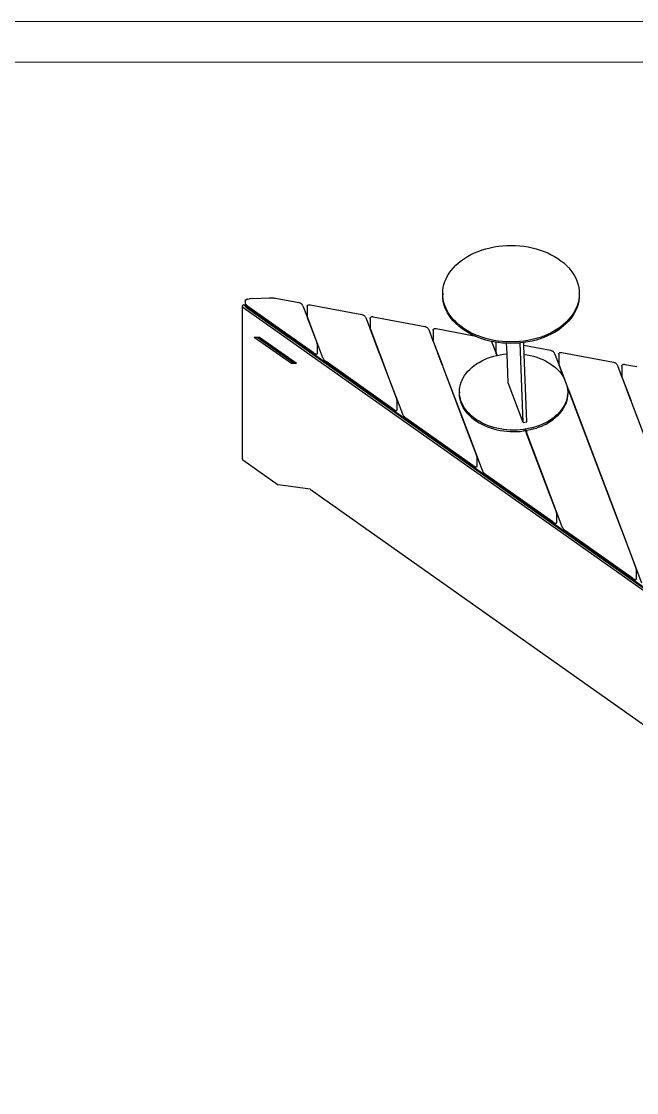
# Model space of a CAD drawing. Header units: millimetres. Extents: x -38 to 5369, y 59 to 4067.
# Drawn here: x 2960 to 4131, y 2026 to 4067 of the extents above; entities that cross this region are included whole.
import ezdxf

# ---------------------------------------------------------------- set-up
doc = ezdxf.new("R2010")
doc.units = ezdxf.units.MM
doc.layers.add('tabelka', color=155, linetype='Continuous')

msp = doc.modelspace()

# ---------------------------------------------------------------- linework, layer by layer
for p, q in [((3837.13931, 3631.23314), (3844.63949, 3633.51835)), ((3844.63949, 3633.51835), (3852.32778, 3635.46605)), ((3852.32778, 3635.46605), (3860.17386, 3637.06855)), ((3860.17386, 3637.06855), (3868.14675, 3638.31952)), ((3868.14675, 3638.31952), (3876.21498, 3639.21404)), ((3876.21498, 3639.21404), (3884.34673, 3639.74856)), ((3884.34673, 3639.74856), (3892.50988, 3639.92098)), ((3892.50988, 3639.92098), (3900.67224, 3639.73062)), ((3900.67224, 3639.73062), (3908.80158, 3639.17823)), ((3908.80158, 3639.17823), (3916.86583, 3638.26599)), ((3916.86583, 3638.26599), (3924.83315, 3636.9975)), ((3924.83315, 3636.9975), (3932.6721, 3635.37777)), ((3932.6721, 3635.37777), (3940.35176, 3633.41319)), ((3940.35176, 3633.41319), (3947.8418, 3631.11151)), ((3792.26965, 3606.70168), (3797.68001, 3611.02748)), ((3797.68001, 3611.02748), (3803.46382, 3615.10453)), ((3803.46382, 3615.10453), (3809.59826, 3618.91674)), ((3809.59826, 3618.91674), (3816.05911, 3622.44906)), ((3816.05911, 3622.44906), (3822.82087, 3625.68755)), ((3822.82087, 3625.68755), (3829.85686, 3628.61943)), ((3829.85686, 3628.61943), (3837.13931, 3631.23314)), ((3947.8418, 3631.11151), (3955.11266, 3628.48181)), ((3955.11266, 3628.48181), (3962.13567, 3625.53448)), ((3962.13567, 3625.53448), (3968.88309, 3622.28114)), ((3968.88309, 3622.28114), (3975.32829, 3618.73464)), ((3975.32829, 3618.73464), (3981.44586, 3614.90898)), ((3981.44586, 3614.90898), (3987.21162, 3610.81924)), ((3774.76589, 3587.26569), (3778.4849, 3592.40699)), ((3778.4849, 3592.40699), (3782.65312, 3597.37303)), ((3782.65312, 3597.37303), (3787.25409, 3602.1442)), ((3787.25409, 3602.1442), (3792.26965, 3606.70168)), ((3987.21162, 3610.81924), (3992.60285, 3606.48157)), ((3992.60285, 3606.48157), (3997.59825, 3601.91309)), ((3997.59825, 3601.91309), (4002.17811, 3597.13183)), ((4002.17811, 3597.13183), (4006.32436, 3592.15665)), ((4006.32436, 3592.15665), (4010.02064, 3587.0072)), ((3764.64766, 3565.36231), (3766.44164, 3570.99607)), ((3766.44164, 3570.99607), (3768.73236, 3576.53906)), ((3768.73236, 3576.53906), (3771.51076, 3581.96941)), ((3771.51076, 3581.96941), (3774.76589, 3587.26569)), ((4010.02064, 3587.0072), (4013.25235, 3581.7038)), ((4013.25235, 3581.7038), (4016.00675, 3576.26737)), ((4016.00675, 3576.26737), (4018.27296, 3570.71937)), ((4018.27296, 3570.71937), (4020.04204, 3565.0817)), ((3762.30695, 3548.14005), (3762.57623, 3553.9117)), ((3762.57623, 3553.9117), (3763.35749, 3559.66002)), ((3763.35749, 3559.66002), (3764.64766, 3565.36231)), ((4020.04204, 3565.0817), (4021.307, 3559.3766)), ((4021.307, 3559.3766), (4022.06286, 3553.6266)), ((4022.06286, 3553.6266), (4022.30664, 3547.85437)), ((3385.94404, 3535.06076), (3386.59328, 3535.96161)), ((3385.94404, 3535.06076), (3385.94411, 3529.50455)), ((3386.05808, 3529.06655), (3385.94411, 3529.50455)), ((3386.85185, 3536.2783), (3386.59328, 3535.96161)), ((3387.47587, 3536.53868), (3386.85185, 3536.2783)), ((3387.47587, 3536.53868), (3389.51878, 3537.29182)), ((3390.61564, 3537.51047), (3389.51878, 3537.29182)), ((3390.61564, 3537.51047), (3394.12984, 3538.09433)), ((3395.8443, 3538.24874), (3394.12984, 3538.09433)), ((3400.90046, 3538.64114), (3395.8443, 3538.24874)), ((3400.90046, 3538.64114), (3432.09585, 3540.24629)), ((3432.09585, 3540.24629), (3433.52134, 3540.28654)), ((3433.52134, 3540.28654), (3435.14885, 3540.27268)), ((3435.14885, 3540.27268), (3436.89678, 3540.20538)), ((3436.89678, 3540.20538), (3438.67748, 3540.08802)), ((3438.67748, 3540.08802), (3440.40166, 3539.9265)), ((3440.40166, 3539.9265), (3441.98286, 3539.7289)), ((3441.98286, 3539.7289), (3442.31378, 3539.68888)), ((3442.31378, 3539.68888), (3443.58768, 3539.48226)), ((3443.58768, 3539.48226), (3488.48348, 3530.97651)), ((3489.64471, 3530.67316), (3488.48348, 3530.97651)), ((3490.81577, 3530.2054), (3489.64471, 3530.67316)), ((3491.93794, 3529.5967), (3490.81577, 3530.2054)), ((3492.95496, 3528.87758), (3491.93794, 3529.5967)), ((3762.55073, 3542.36782), (3762.30695, 3548.14005)), ((3762.30695, 3548.14005), (3762.30699, 3545.31162)), ((3762.55076, 3539.53939), (3762.30699, 3545.31162)), ((3763.30659, 3536.61782), (3762.55073, 3542.36782)), ((3763.30662, 3533.78939), (3762.55076, 3539.53939)), ((3764.57155, 3530.91272), (3763.30659, 3536.61782)), ((3764.57159, 3528.08429), (3763.30662, 3533.78939)), ((3766.34063, 3525.27505), (3764.57155, 3530.91272)), ((4019.96593, 3530.63211), (4018.17194, 3524.99835)), ((4021.25609, 3536.3344), (4019.96593, 3530.63211)), ((4021.25613, 3533.50597), (4019.96596, 3527.80368)), ((4022.03736, 3542.08271), (4021.25609, 3536.3344)), ((4022.03739, 3539.25429), (4021.25613, 3533.50597)), ((4022.24396, 3546.51091), (4022.03736, 3542.08271)), ((4022.30667, 3545.02595), (4022.03739, 3539.25429)), ((4022.30664, 3547.85437), (4022.24396, 3546.51091)), ((4022.24396, 3546.51091), (4022.30667, 3545.02595)), ((4022.30664, 3547.85437), (4022.30667, 3545.02595)), ((3380.73649, 3524.89908), (3380.59991, 3524.41354)), ((3380.59991, 3524.41354), (3380.61519, 3523.91862)), ((3380.61519, 3523.91862), (3380.7816, 3523.43776)), ((3380.61519, 3523.91862), (3380.61864, 3233.13985)), ((3381.01845, 3525.3522), (3380.73649, 3524.89908)), ((3380.7816, 3523.43776), (3381.09126, 3522.99377)), ((3381.43242, 3525.75143), (3381.01845, 3525.3522)), ((3381.09126, 3522.99377), (3381.52947, 3522.6077)), ((3381.95877, 3526.07785), (3381.43242, 3525.75143)), ((3381.52947, 3522.6077), (5040.40871, 2349.65757)), ((3382.57257, 3526.31597), (3381.95877, 3526.07785)), ((3383.24469, 3526.4545), (3382.57257, 3526.31597)), ((3383.94329, 3526.48689), (3383.24469, 3526.4545)), ((3384.63524, 3526.41159), (3383.94329, 3526.48689)), ((3384.63524, 3526.41159), (3388.96029, 3525.59219)), ((3386.05808, 3529.06655), (3386.69067, 3527.83852)), ((3386.42842, 3525.26498), (5041.17636, 2355.21468)), ((3390.27219, 3524.53676), (3386.42842, 3525.26498)), ((3386.42842, 3525.26498), (3386.42844, 3523.16488)), ((3386.46942, 3523.1359), (3386.42844, 3523.16488)), ((3389.2569, 3521.1437), (3386.46942, 3523.1359)), ((3386.69067, 3527.83852), (3387.17911, 3527.26164)), ((3387.17911, 3527.26164), (3388.96029, 3525.59219)), ((3388.96029, 3525.59219), (3389.10513, 3525.45643)), ((3389.10513, 3525.45643), (3390.04092, 3524.70663)), ((3389.2569, 3521.1437), (3390.52656, 3520.24594)), ((3390.04092, 3524.70663), (3390.27219, 3524.53676)), ((3390.27219, 3524.53676), (3393.30828, 3522.30672)), ((3390.56754, 3520.23817), (3390.52656, 3520.24594)), ((3390.56754, 3520.23817), (3453.36438, 3475.81415)), ((3516.13032, 3435.46088), (3393.30828, 3522.30672)), ((3493.49186, 3528.39621), (3492.95496, 3528.87758)), ((3494.42047, 3527.54029), (3493.49186, 3528.39621)), ((3495.13407, 3526.64707), (3494.42047, 3527.54029)), ((3495.54175, 3525.87167), (3495.13407, 3526.64707)), ((3496.02552, 3524.94583), (3495.54175, 3525.87167)), ((3496.02552, 3524.94583), (3504.04291, 3503.78919)), ((3504.20235, 3523.35411), (3504.30275, 3524.13908)), ((3504.20235, 3523.35411), (3504.20257, 3504.96934)), ((3504.30275, 3524.13908), (3504.50572, 3524.94904)), ((3504.50572, 3524.94904), (3504.89907, 3525.59091)), ((3504.89907, 3525.59091), (3505.48999, 3526.07922)), ((3505.48999, 3526.07922), (3506.14394, 3526.54165)), ((3506.14394, 3526.54165), (3507.03355, 3526.81426)), ((3507.03355, 3526.81426), (3507.93482, 3526.93668)), ((3507.93482, 3526.93668), (3508.98004, 3527.00354)), ((3508.98004, 3527.00354), (3510.15762, 3526.87024)), ((3510.15762, 3526.87024), (3608.25106, 3508.28592)), ((3766.34066, 3522.44662), (3764.57159, 3528.08429)), ((3768.60684, 3519.72705), (3766.34063, 3525.27505)), ((3768.60687, 3516.89862), (3766.34066, 3522.44662)), ((3771.36124, 3514.29062), (3768.60684, 3519.72705)), ((3771.36127, 3511.46219), (3768.60687, 3516.89862)), ((3774.59295, 3508.98721), (3771.36124, 3514.29062)), ((3774.59298, 3506.15879), (3771.36127, 3511.46219)), ((4013.10283, 3514.02501), (4009.8477, 3508.72873)), ((4013.10286, 3511.19658), (4009.84773, 3505.9003)), ((4015.88123, 3519.45536), (4013.10283, 3514.02501)), ((4015.88127, 3516.62693), (4013.10286, 3511.19658)), ((4018.17194, 3524.99835), (4015.88123, 3519.45536)), ((4018.17198, 3522.16992), (4015.88127, 3516.62693)), ((4019.96596, 3527.80368), (4018.17198, 3522.16992)), ((3504.04291, 3503.78919), (3504.4479, 3503.71246)), ((3504.04291, 3503.78919), (3504.37233, 3502.9199)), ((3504.20257, 3504.96934), (3504.40624, 3503.89642)), ((3504.66321, 3502.86479), (3504.37233, 3502.9199)), ((3504.37233, 3502.9199), (3522.59379, 3454.83624)), ((3504.4479, 3503.71246), (3504.40624, 3503.89642)), ((3504.4479, 3503.71246), (3504.47442, 3503.70744)), ((3504.60516, 3503.01799), (3504.47442, 3503.70744)), ((3504.60516, 3503.01799), (3504.66321, 3502.86479)), ((3504.66321, 3502.86479), (3533.53494, 3426.67671)), ((3608.25106, 3508.28592), (3609.41229, 3507.98257)), ((3609.41229, 3507.98257), (3610.58335, 3507.51481)), ((3610.58335, 3507.51481), (3611.70552, 3506.90611)), ((3611.70552, 3506.90611), (3612.72254, 3506.18699)), ((3613.25944, 3505.70562), (3612.72254, 3506.18699)), ((3613.25944, 3505.70562), (3614.18805, 3504.8497)), ((3614.18805, 3504.8497), (3614.90165, 3503.95648)), ((3615.30933, 3503.18108), (3614.90165, 3503.95648)), ((3615.30933, 3503.18108), (3615.7931, 3502.25524)), ((3615.7931, 3502.25524), (3623.81048, 3481.0986)), ((3623.96993, 3500.66352), (3624.07032, 3501.44849)), ((3623.96993, 3500.66352), (3623.97015, 3482.27875)), ((3624.07032, 3501.44849), (3624.2733, 3502.25845)), ((3624.2733, 3502.25845), (3624.66665, 3502.90032)), ((3624.66665, 3502.90032), (3625.25757, 3503.38863)), ((3625.25757, 3503.38863), (3625.91152, 3503.85106)), ((3625.91152, 3503.85106), (3626.80113, 3504.12367)), ((3626.80113, 3504.12367), (3627.7024, 3504.24609)), ((3627.7024, 3504.24609), (3628.74761, 3504.31295)), ((3628.74761, 3504.31295), (3629.9252, 3504.17965)), ((3629.9252, 3504.17965), (3728.01864, 3485.59534)), ((3778.28923, 3503.83776), (3774.59295, 3508.98721)), ((3778.28926, 3501.00934), (3774.59298, 3506.15879)), ((3782.43548, 3498.86259), (3778.28923, 3503.83776)), ((3782.43551, 3496.03416), (3778.28926, 3501.00934)), ((3787.01534, 3494.08133), (3782.43548, 3498.86259)), ((3787.01537, 3491.2529), (3782.43551, 3496.03416)), ((3792.01074, 3489.51285), (3787.01534, 3494.08133)), ((3792.01077, 3486.68442), (3787.01537, 3491.2529)), ((3797.40196, 3485.17518), (3792.01074, 3489.51285)), ((3992.34394, 3489.29274), (3986.93358, 3484.96693)), ((3997.3595, 3493.85022), (3992.34394, 3489.29274)), ((3997.35954, 3491.02179), (3992.34397, 3486.46431)), ((4001.96047, 3498.62139), (3997.3595, 3493.85022)), ((4001.9605, 3495.79296), (3997.35954, 3491.02179)), ((4006.12868, 3503.58743), (4001.96047, 3498.62139)), ((4006.12872, 3500.759), (4001.9605, 3495.79296)), ((4009.8477, 3508.72873), (4006.12868, 3503.58743)), ((4009.84773, 3505.9003), (4006.12872, 3500.759)), ((3453.40537, 3475.80638), (3453.36438, 3475.81415)), ((3453.40537, 3475.80638), (3461.36787, 3470.15499)), ((3461.40885, 3470.14722), (3461.36787, 3470.15499)), ((3461.40885, 3470.14722), (3467.02478, 3466.15506)), ((3623.81048, 3481.0986), (3624.21547, 3481.02187)), ((3623.81048, 3481.0986), (3624.1399, 3480.22931)), ((3623.97015, 3482.27875), (3624.17382, 3481.20583)), ((3624.43079, 3480.1742), (3624.1399, 3480.22931)), ((3624.1399, 3480.22931), (3640.8766, 3436.06372)), ((3624.21547, 3481.02187), (3624.17382, 3481.20583)), ((3624.21547, 3481.02187), (3624.242, 3481.01685)), ((3624.37273, 3480.3274), (3624.242, 3481.01685)), ((3624.37273, 3480.3274), (3624.43079, 3480.1742)), ((3624.43079, 3480.1742), (3641.16749, 3436.00861)), ((3728.01864, 3485.59534), (3729.17986, 3485.29198)), ((3729.17986, 3485.29198), (3730.35092, 3484.82422)), ((3730.35092, 3484.82422), (3731.4731, 3484.21552)), ((3731.4731, 3484.21552), (3732.49011, 3483.4964)), ((3733.02702, 3483.01503), (3732.49011, 3483.4964)), ((3733.02702, 3483.01503), (3733.95563, 3482.15911)), ((3733.95563, 3482.15911), (3734.66923, 3481.26589)), ((3735.07691, 3480.49049), (3734.66923, 3481.26589)), ((3735.07691, 3480.49049), (3735.56068, 3479.56465)), ((3735.56068, 3479.56465), (3743.57806, 3458.40801)), ((3743.73751, 3477.97293), (3743.8379, 3478.7579)), ((3743.73751, 3477.97293), (3743.73772, 3459.58816)), ((3743.8379, 3478.7579), (3744.04087, 3479.56787)), ((3744.04087, 3479.56787), (3744.43423, 3480.20973)), ((3744.43423, 3480.20973), (3745.02514, 3480.69804)), ((3745.02514, 3480.69804), (3745.6791, 3481.16047)), ((3745.6791, 3481.16047), (3746.56871, 3481.43308)), ((3746.56871, 3481.43308), (3747.46997, 3481.5555)), ((3746.56871, 3481.43308), (3747.46997, 3481.5555)), ((3747.46997, 3481.5555), (3748.51519, 3481.62236)), ((3747.46997, 3481.5555), (3748.51519, 3481.62236)), ((3748.51519, 3481.62236), (3749.69278, 3481.48906)), ((3748.51519, 3481.62236), (3749.69278, 3481.48906)), ((3749.69278, 3481.48906), (3822.24558, 3467.74355)), ((3749.69278, 3481.48906), (3822.24558, 3467.74355)), ((3797.402, 3482.34675), (3792.01077, 3486.68442)), ((3803.16773, 3481.08544), (3797.40196, 3485.17518)), ((3803.16777, 3478.25702), (3797.402, 3482.34675)), ((3809.28529, 3477.25977), (3803.16773, 3481.08544)), ((3809.28533, 3474.43135), (3803.16777, 3478.25702)), ((3815.7305, 3473.71327), (3809.28529, 3477.25977)), ((3815.73053, 3470.88485), (3809.28533, 3474.43135)), ((3822.47792, 3470.45994), (3815.7305, 3473.71327)), ((3822.24558, 3467.74355), (3815.73053, 3470.88485)), ((3829.50092, 3467.51261), (3822.47792, 3470.45994)), ((3961.79272, 3470.30687), (3954.75673, 3467.37498)), ((3968.55448, 3473.54536), (3961.79272, 3470.30687)), ((3968.55451, 3470.71693), (3961.79275, 3467.47844)), ((3975.01533, 3477.07768), (3968.55448, 3473.54536)), ((3975.01536, 3474.24925), (3968.55451, 3470.71693)), ((3981.14976, 3480.88989), (3975.01533, 3477.07768)), ((3981.1498, 3478.06146), (3975.01536, 3474.24925)), ((3986.93358, 3484.96693), (3981.14976, 3480.88989)), ((3986.93361, 3482.13851), (3981.1498, 3478.06146)), ((3992.34397, 3486.46431), (3986.93361, 3482.13851)), ((3403.44835, 3465.39021), (3409.04835, 3465.43048)), ((3403.44835, 3465.39021), (3474.15973, 3415.39112)), ((3409.04835, 3465.43048), (3413.34786, 3465.4614)), ((3409.04835, 3465.43048), (3476.98813, 3417.39116)), ((3413.34786, 3465.4614), (3481.28764, 3417.42208)), ((3467.06576, 3466.1473), (3467.02478, 3466.15506)), ((3467.06576, 3466.1473), (3880.93479, 3173.48479)), ((3522.59379, 3454.83624), (3522.84338, 3453.96322)), ((3523.19106, 3452.52159), (3522.84338, 3453.96322)), ((3523.19106, 3452.52159), (3523.20551, 3451.87728)), ((3523.20551, 3451.87728), (3523.20573, 3433.49251)), ((3743.57806, 3458.40801), (3743.98305, 3458.33128)), ((3743.57806, 3458.40801), (3743.90748, 3457.53872)), ((3743.73772, 3459.58816), (3743.94139, 3458.51524)), ((3744.19837, 3457.48361), (3743.90748, 3457.53872)), ((3743.90748, 3457.53872), (3760.64418, 3413.37313)), ((3743.90748, 3457.53872), (3760.64418, 3413.37313)), ((3743.98305, 3458.33128), (3743.94139, 3458.51524)), ((3743.98305, 3458.33128), (3744.00957, 3458.32626)), ((3744.14031, 3457.63681), (3744.00957, 3458.32626)), ((3744.14031, 3457.63681), (3744.19837, 3457.48361)), ((3744.19837, 3457.48361), (3760.93507, 3413.31802)), ((3744.19837, 3457.48361), (3760.93507, 3413.31802)), ((3822.47795, 3467.63151), (3822.24558, 3467.74355)), ((3829.50096, 3464.68418), (3822.47795, 3467.63151)), ((3836.77179, 3464.88291), (3829.50092, 3467.51261)), ((3836.77183, 3462.05448), (3829.50096, 3464.68418)), ((3844.26183, 3462.58123), (3836.77179, 3464.88291)), ((3844.26187, 3459.7528), (3836.77183, 3462.05448)), ((3851.94148, 3460.61665), (3844.26183, 3462.58123)), ((3851.94152, 3457.78822), (3844.26187, 3459.7528)), ((3859.78044, 3458.99691), (3851.94148, 3460.61665)), ((3855.20269, 3457.11438), (3851.94152, 3457.78822)), ((3855.20269, 3457.11438), (3855.32826, 3456.87406)), ((3855.20269, 3457.11438), (3855.32826, 3456.87406)), ((3859.78047, 3456.16849), (3855.20269, 3457.11438)), ((3855.32826, 3456.87406), (3863.34564, 3435.71742)), ((3855.32826, 3456.87406), (3863.34564, 3435.71742)), ((3867.74776, 3457.72843), (3859.78044, 3458.99691)), ((3863.54183, 3455.56964), (3859.78047, 3456.16849)), ((3863.50508, 3455.28234), (3863.54183, 3455.56964)), ((3863.50508, 3455.28234), (3863.54183, 3455.56964)), ((3863.50508, 3455.28234), (3863.5053, 3436.89757)), ((3863.50508, 3455.28234), (3863.5053, 3436.89757)), ((3867.74779, 3454.9), (3863.54183, 3455.56964)), ((3875.812, 3456.81619), (3867.74776, 3457.72843)), ((3875.81204, 3453.98776), (3867.74779, 3454.9)), ((3883.94135, 3456.2638), (3875.812, 3456.81619)), ((3883.8264, 3453.44318), (3875.81204, 3453.98776)), ((3884.63498, 3433.2872), (3883.8264, 3453.44318)), ((3883.94138, 3453.43537), (3883.8264, 3453.44318)), ((3892.1037, 3456.07344), (3883.94135, 3456.2638)), ((3892.10374, 3453.24501), (3883.94138, 3453.43537)), ((3900.26686, 3456.24586), (3892.1037, 3456.07344)), ((3900.2669, 3453.41743), (3892.10374, 3453.24501)), ((3908.39861, 3456.78038), (3900.26686, 3456.24586)), ((3908.39864, 3453.95196), (3900.2669, 3453.41743)), ((3916.46684, 3457.6749), (3908.39861, 3456.78038)), ((3909.44364, 3454.06781), (3908.39864, 3453.95196)), ((3916.46688, 3454.84647), (3909.44364, 3454.06781)), ((3915.51945, 3302.61391), (3909.44364, 3454.06781)), ((3924.43973, 3458.92587), (3916.46684, 3457.6749)), ((3916.51461, 3454.85396), (3916.46688, 3454.84647)), ((3924.43976, 3456.09744), (3916.51461, 3454.85396)), ((3916.71552, 3449.84573), (3916.51461, 3454.85396)), ((3916.71552, 3449.84573), (3967.55379, 3440.21416)), ((3916.71552, 3449.84573), (3967.55379, 3440.21416)), ((3917.4154, 3432.39956), (3916.71552, 3449.84573)), ((3932.2858, 3460.52837), (3924.43973, 3458.92587)), ((3932.28584, 3457.69994), (3924.43976, 3456.09744)), ((3939.9741, 3462.47607), (3932.2858, 3460.52837)), ((3939.97413, 3459.64764), (3932.28584, 3457.69994)), ((3947.47427, 3464.76128), (3939.9741, 3462.47607)), ((3947.47431, 3461.93285), (3939.97413, 3459.64764)), ((3954.75673, 3467.37498), (3947.47427, 3464.76128)), ((3954.75676, 3464.54656), (3947.47431, 3461.93285)), ((3961.79275, 3467.47844), (3954.75676, 3464.54656)), ((3516.13032, 3435.46088), (3518.38676, 3433.95499)), ((3519.44716, 3433.29331), (3518.38676, 3433.95499)), ((3520.36317, 3432.90555), (3519.44716, 3433.29331)), ((3521.54782, 3432.48282), (3520.36317, 3432.90555)), ((3522.19414, 3432.39874), (3521.54782, 3432.48282)), ((3522.63853, 3432.58017), (3522.19414, 3432.39874)), ((3522.99472, 3433.0729), (3522.63853, 3432.58017)), ((3522.99472, 3433.0729), (3523.20573, 3433.49251)), ((3641.16749, 3436.00861), (3640.8766, 3436.06372)), ((3640.8766, 3436.06372), (3641.74266, 3433.77832)), ((3641.16749, 3436.00861), (3642.03355, 3433.72321)), ((3642.03355, 3433.72321), (3641.74266, 3433.77832)), ((3641.74266, 3433.77832), (3642.60872, 3431.49293)), ((3642.03355, 3433.72321), (3642.8996, 3431.43782)), ((3642.8996, 3431.43782), (3642.60872, 3431.49293)), ((3642.60872, 3431.49293), (3658.8479, 3388.64023)), ((3642.8996, 3431.43782), (3659.21672, 3388.37943)), ((3853.43555, 3426.94492), (3859.38246, 3428.75687)), ((3859.38246, 3428.75687), (3865.40517, 3430.28262)), ((3863.34564, 3435.71742), (3863.75063, 3435.64069)), ((3863.34564, 3435.71742), (3863.67506, 3434.84813)), ((3863.34564, 3435.71742), (3863.75063, 3435.64069)), ((3863.34564, 3435.71742), (3863.67506, 3434.84813)), ((3863.5053, 3436.89757), (3863.70897, 3435.82465)), ((3863.5053, 3436.89757), (3863.70897, 3435.82465)), ((3863.96594, 3434.79302), (3863.67506, 3434.84813)), ((3863.67506, 3434.84813), (3865.40517, 3430.28262)), ((3863.96594, 3434.79302), (3863.67506, 3434.84813)), ((3863.67506, 3434.84813), (3865.40517, 3430.28262)), ((3863.75063, 3435.64069), (3863.70897, 3435.82465)), ((3863.75063, 3435.64069), (3863.70897, 3435.82465)), ((3863.75063, 3435.64069), (3863.77715, 3435.63567)), ((3863.75063, 3435.64069), (3863.77715, 3435.63567)), ((3863.90789, 3434.94622), (3863.77715, 3435.63567)), ((3863.90789, 3434.94622), (3863.77715, 3435.63567)), ((3863.90789, 3434.94622), (3863.96594, 3434.79302)), ((3863.90789, 3434.94622), (3863.96594, 3434.79302)), ((3863.96594, 3434.79302), (3865.65451, 3430.33715)), ((3863.96594, 3434.79302), (3865.65451, 3430.33715)), ((3865.40517, 3430.28262), (3865.47852, 3430.3012)), ((3865.47852, 3430.3012), (3865.65451, 3430.33715)), ((3865.65451, 3430.33715), (3871.69969, 3431.57183)), ((3871.69969, 3431.57183), (3878.02141, 3432.56373)), ((3878.02141, 3432.56373), (3884.41873, 3433.27299)), ((3884.41873, 3433.27299), (3884.63498, 3433.2872)), ((3886.84123, 3378.29134), (3884.63498, 3433.2872)), ((3917.4154, 3432.39956), (3922.96817, 3431.5155)), ((3922.56837, 3303.94955), (3917.4154, 3432.39956)), ((3922.96817, 3431.5155), (3929.18369, 3430.23121)), ((3929.18369, 3430.23121), (3935.2729, 3428.67349)), ((3935.2729, 3428.67349), (3941.21177, 3426.84848)), ((3967.55379, 3440.21416), (3968.71502, 3439.9108)), ((3967.55379, 3440.21416), (3968.71502, 3439.9108)), ((3968.71502, 3439.9108), (3969.88608, 3439.44304)), ((3968.71502, 3439.9108), (3969.88608, 3439.44304)), ((3969.88608, 3439.44304), (3971.00825, 3438.83434)), ((3969.88608, 3439.44304), (3971.00825, 3438.83434)), ((3971.00825, 3438.83434), (3972.02527, 3438.11523)), ((3971.00825, 3438.83434), (3972.02527, 3438.11523)), ((3972.56217, 3437.63385), (3972.02527, 3438.11523)), ((3972.56217, 3437.63385), (3972.02527, 3438.11523)), ((3972.56217, 3437.63385), (3973.49078, 3436.77793)), ((3972.56217, 3437.63385), (3973.49078, 3436.77793)), ((3973.49078, 3436.77793), (3974.20438, 3435.88471)), ((3973.49078, 3436.77793), (3974.20438, 3435.88471)), ((3974.61206, 3435.10931), (3974.20438, 3435.88471)), ((3974.61206, 3435.10931), (3974.20438, 3435.88471)), ((3974.61206, 3435.10931), (3975.09583, 3434.18348)), ((3974.61206, 3435.10931), (3975.09583, 3434.18348)), ((3975.09583, 3434.18348), (3983.11322, 3413.02683)), ((3975.09583, 3434.18348), (3983.11322, 3413.02683)), ((3983.27266, 3432.59175), (3983.37306, 3433.37672)), ((3983.27266, 3432.59175), (3983.37306, 3433.37672)), ((3983.27266, 3432.59175), (3983.27288, 3414.20698)), ((3983.27266, 3432.59175), (3983.27288, 3414.20698)), ((3983.37306, 3433.37672), (3983.57603, 3434.18669)), ((3983.37306, 3433.37672), (3983.57603, 3434.18669)), ((3983.57603, 3434.18669), (3983.96938, 3434.82855)), ((3983.57603, 3434.18669), (3983.96938, 3434.82855)), ((3983.96938, 3434.82855), (3984.5603, 3435.31686)), ((3983.96938, 3434.82855), (3984.5603, 3435.31686)), ((3984.5603, 3435.31686), (3985.21425, 3435.77929)), ((3984.5603, 3435.31686), (3985.21425, 3435.77929)), ((3985.21425, 3435.77929), (3986.10386, 3436.0519)), ((3985.21425, 3435.77929), (3986.10386, 3436.0519)), ((3986.10386, 3436.0519), (3987.00513, 3436.17432)), ((3986.10386, 3436.0519), (3987.00513, 3436.17432)), ((3987.00513, 3436.17432), (3988.05035, 3436.24118)), ((3987.00513, 3436.17432), (3988.05035, 3436.24118)), ((3988.05035, 3436.24118), (3989.22793, 3436.10788)), ((3988.05035, 3436.24118), (3989.22793, 3436.10788)), ((3989.22793, 3436.10788), (4087.32137, 3417.52357)), ((3989.22793, 3436.10788), (4087.32137, 3417.52357)), ((3474.15973, 3415.39112), (3476.98813, 3417.39116)), ((3474.15973, 3415.39112), (3484.05924, 3415.46232)), ((3476.98813, 3417.39116), (3481.28764, 3417.42208)), ((3481.28764, 3417.42208), (3484.05924, 3415.46232)), ((3533.53494, 3426.67671), (3533.98385, 3425.69622)), ((3533.98385, 3425.69622), (3534.40353, 3424.90026)), ((3534.40353, 3424.90026), (3535.02852, 3423.84109)), ((3535.02852, 3423.84109), (3535.80721, 3422.73677)), ((3535.80721, 3422.73677), (3536.70055, 3421.64268)), ((3536.70055, 3421.64268), (3537.66375, 3420.61369)), ((3537.66375, 3420.61369), (3538.64851, 3419.70139)), ((3538.64851, 3419.70139), (3539.18536, 3419.22979)), ((3539.18536, 3419.22979), (3540.11091, 3418.50452)), ((3667.99063, 3328.08247), (3540.11091, 3418.50452)), ((3760.93507, 3413.31802), (3760.64418, 3413.37313)), ((3760.64418, 3413.37313), (3761.51024, 3411.08773)), ((3760.93507, 3413.31802), (3760.64418, 3413.37313)), ((3760.64418, 3413.37313), (3761.51024, 3411.08773)), ((3760.93507, 3413.31802), (3761.80112, 3411.03262)), ((3760.93507, 3413.31802), (3761.80112, 3411.03262)), ((3761.80112, 3411.03262), (3761.51024, 3411.08773)), ((3761.51024, 3411.08773), (3762.3763, 3408.80234)), ((3761.80112, 3411.03262), (3761.51024, 3411.08773)), ((3761.51024, 3411.08773), (3762.3763, 3408.80234)), ((3761.80112, 3411.03262), (3762.66718, 3408.74723)), ((3761.80112, 3411.03262), (3762.66718, 3408.74723)), ((3762.66718, 3408.74723), (3762.3763, 3408.80234)), ((3762.3763, 3408.80234), (3810.70821, 3281.26181)), ((3762.66718, 3408.74723), (3762.3763, 3408.80234)), ((3762.3763, 3408.80234), (3795.14565, 3322.32903)), ((3762.66718, 3408.74723), (3811.07704, 3281.00102)), ((3762.66718, 3408.74723), (3795.39756, 3322.37676)), ((3813.88145, 3403.88024), (3817.8583, 3407.49388)), ((3817.8583, 3407.49388), (3822.14819, 3410.92382)), ((3822.14819, 3410.92382), (3826.73419, 3414.15652)), ((3826.73419, 3414.15652), (3831.59819, 3417.17922)), ((3831.59819, 3417.17922), (3836.72101, 3419.98001)), ((3836.72101, 3419.98001), (3842.08243, 3422.54781)), ((3842.08243, 3422.54781), (3847.66128, 3424.87251)), ((3847.66128, 3424.87251), (3853.43555, 3426.94492)), ((3941.21177, 3426.84848), (3946.97686, 3424.76339)), ((3946.97686, 3424.76339), (3952.54541, 3422.42644)), ((3952.54541, 3422.42644), (3957.89545, 3419.84687)), ((3957.89545, 3419.84687), (3963.00587, 3417.03484)), ((3963.00587, 3417.03484), (3967.8565, 3414.00146)), ((3967.8565, 3414.00146), (3972.42819, 3410.7587)), ((3972.42819, 3410.7587), (3976.7029, 3407.31935)), ((3976.7029, 3407.31935), (3980.66376, 3403.69699)), ((3983.11322, 3413.02683), (3983.51821, 3412.9501)), ((3983.11322, 3413.02683), (3983.44264, 3412.15754)), ((3983.11322, 3413.02683), (3983.51821, 3412.9501)), ((3983.11322, 3413.02683), (3983.44264, 3412.15754)), ((3983.27288, 3414.20698), (3983.47655, 3413.13406)), ((3983.27288, 3414.20698), (3983.47655, 3413.13406)), ((3983.73352, 3412.10243), (3983.44264, 3412.15754)), ((3983.44264, 3412.15754), (4000.17934, 3367.99195)), ((3983.73352, 3412.10243), (3983.44264, 3412.15754)), ((3983.44264, 3412.15754), (3992.1376, 3389.21286)), ((3983.51821, 3412.9501), (3983.47655, 3413.13406)), ((3983.51821, 3412.9501), (3983.47655, 3413.13406)), ((3983.51821, 3412.9501), (3983.54473, 3412.94508)), ((3983.51821, 3412.9501), (3983.54473, 3412.94508)), ((3983.67547, 3412.25563), (3983.54473, 3412.94508)), ((3983.67547, 3412.25563), (3983.54473, 3412.94508)), ((3983.67547, 3412.25563), (3983.73352, 3412.10243)), ((3983.67547, 3412.25563), (3983.73352, 3412.10243)), ((3983.73352, 3412.10243), (4000.47022, 3367.93684)), ((3983.73352, 3412.10243), (3992.85166, 3388.04105)), ((4087.32137, 3417.52357), (4088.4826, 3417.22021)), ((4088.4826, 3417.22021), (4089.65366, 3416.75245)), ((4089.65366, 3416.75245), (4090.77583, 3416.14376)), ((4090.77583, 3416.14376), (4091.79285, 3415.42464)), ((4092.32975, 3414.94326), (4091.79285, 3415.42464)), ((4092.32975, 3414.94326), (4093.25836, 3414.08734)), ((4093.25836, 3414.08734), (4093.97196, 3413.19412)), ((4094.37964, 3412.41872), (4093.97196, 3413.19412)), ((4094.37964, 3412.41872), (4094.86341, 3411.49289)), ((4094.86341, 3411.49289), (4102.88079, 3390.33624)), ((4103.04024, 3409.90116), (4103.14063, 3410.68613)), ((4103.04024, 3409.90116), (4103.04046, 3391.51639)), ((4103.14063, 3410.68613), (4103.34361, 3411.4961)), ((4103.34361, 3411.4961), (4103.73696, 3412.13796)), ((4103.73696, 3412.13796), (4104.32788, 3412.62627)), ((4104.32788, 3412.62627), (4104.98183, 3413.0887)), ((4104.98183, 3413.0887), (4105.87144, 3413.36132)), ((4105.87144, 3413.36132), (4106.77271, 3413.48373)), ((4106.77271, 3413.48373), (4107.81792, 3413.55059)), ((4107.81792, 3413.55059), (4108.99551, 3413.41729)), ((4108.99551, 3413.41729), (4131.96495, 3409.06561)), ((3658.8479, 3388.64023), (3659.21672, 3388.37943)), ((3658.8479, 3388.64023), (3674.45411, 3347.45783)), ((3659.21672, 3388.37943), (3685.39526, 3319.2983)), ((3799.19554, 3383.57788), (3801.39854, 3387.88361)), ((3801.39854, 3387.88361), (3803.97954, 3392.08304)), ((3803.97954, 3392.08304), (3806.92835, 3396.15959)), ((3806.92835, 3396.15959), (3810.23334, 3400.09717)), ((3810.23334, 3400.09717), (3813.88145, 3403.88024)), ((3980.66376, 3403.69699), (3984.29515, 3399.90592)), ((3984.29515, 3399.90592), (3987.58272, 3395.9611)), ((3987.58272, 3395.9611), (3990.5135, 3391.87809)), ((3990.5135, 3391.87809), (3992.1376, 3389.21286)), ((3992.1376, 3389.21286), (3992.85166, 3388.04105)), ((3992.85166, 3388.04105), (3993.07593, 3387.67301)), ((4102.88079, 3390.33624), (4103.28578, 3390.25951)), ((4102.88079, 3390.33624), (4103.21021, 3389.46695)), ((4103.04046, 3391.51639), (4103.24413, 3390.44347)), ((4103.5011, 3389.41184), (4103.21021, 3389.46695)), ((4103.21021, 3389.46695), (4119.94691, 3345.30136)), ((4103.28578, 3390.25951), (4103.24413, 3390.44347)), ((4103.28578, 3390.25951), (4103.31231, 3390.25449)), ((4103.44304, 3389.56504), (4103.31231, 3390.25449)), ((4103.44304, 3389.56504), (4103.5011, 3389.41184)), ((4103.5011, 3389.41184), (4120.2378, 3345.24625)), ((3794.31433, 3365.6366), (3794.9338, 3370.19445)), ((3794.9338, 3370.19445), (3795.95678, 3374.71581)), ((3795.95678, 3374.71581), (3797.37923, 3379.18283)), ((3797.37923, 3379.18283), (3799.19554, 3383.57788)), ((3915.51945, 3302.61391), (3886.84123, 3378.29134)), ((3999.12774, 3371.47944), (3999.46248, 3369.96973)), ((3999.12774, 3371.47944), (4000.47022, 3367.93684)), ((3999.46248, 3369.96973), (3999.47981, 3369.83789)), ((3999.47981, 3369.83789), (4000.0618, 3365.41054)), ((3999.47981, 3369.83789), (4000.17934, 3367.99195)), ((4000.47022, 3367.93684), (4000.17934, 3367.99195)), ((4000.17934, 3367.99195), (4001.04539, 3365.70656)), ((4000.47022, 3367.93684), (4000.17934, 3367.99195)), ((4000.17934, 3367.99195), (4001.04539, 3365.70656)), ((4000.47022, 3367.93684), (4001.33628, 3365.65145)), ((4000.47022, 3367.93684), (4001.33628, 3365.65145)), ((3674.45411, 3347.45783), (3674.70369, 3346.5848)), ((3675.05137, 3345.14318), (3674.70369, 3346.5848)), ((3794.10082, 3361.06024), (3794.31433, 3365.6366)), ((3794.29411, 3356.48343), (3794.10082, 3361.06024)), ((3794.10082, 3361.06024), (3794.10086, 3358.23181)), ((3794.29414, 3353.65501), (3794.10086, 3358.23181)), ((3794.89343, 3351.92424), (3794.29411, 3356.48343)), ((3794.89347, 3349.09581), (3794.29414, 3353.65501)), ((3795.89643, 3347.40066), (3794.89343, 3351.92424)), ((3795.89646, 3344.57223), (3794.89347, 3349.09581)), ((3797.29913, 3342.93054), (3795.89643, 3347.40066)), ((3998.39914, 3347.17816), (3996.97669, 3342.71114)), ((3999.42212, 3351.69952), (3998.39914, 3347.17816)), ((3999.42215, 3348.87109), (3998.39917, 3344.34973)), ((4000.04158, 3356.25737), (3999.42212, 3351.69952)), ((4000.04162, 3353.42894), (3999.42215, 3348.87109)), ((4000.19241, 3359.49026), (4000.04158, 3356.25737)), ((4000.25513, 3358.0053), (4000.04162, 3353.42894)), ((4000.0618, 3365.41054), (4000.25509, 3360.83373)), ((4000.25509, 3360.83373), (4000.19241, 3359.49026)), ((4000.19241, 3359.49026), (4000.25513, 3358.0053)), ((4000.25509, 3360.83373), (4000.25513, 3358.0053)), ((4001.33628, 3365.65145), (4001.04539, 3365.70656)), ((4001.04539, 3365.70656), (4001.91145, 3363.42116)), ((4001.33628, 3365.65145), (4001.04539, 3365.70656)), ((4001.04539, 3365.70656), (4001.91145, 3363.42116)), ((4001.33628, 3365.65145), (4002.20234, 3363.36605)), ((4001.33628, 3365.65145), (4002.20234, 3363.36605)), ((4002.20234, 3363.36605), (4001.91145, 3363.42116)), ((4001.91145, 3363.42116), (4088.81304, 3134.10117)), ((4002.20234, 3363.36605), (4001.91145, 3363.42116)), ((4001.91145, 3363.42116), (4088.81304, 3134.10117)), ((4002.20234, 3363.36605), (4089.10392, 3134.04607)), ((4002.20234, 3363.36605), (4089.10392, 3134.04607)), ((3667.99063, 3328.08247), (3670.24707, 3326.57658)), ((3671.30748, 3325.9149), (3670.24707, 3326.57658)), ((3672.22348, 3325.52714), (3671.30748, 3325.9149)), ((3673.40813, 3325.10441), (3672.22348, 3325.52714)), ((3674.85504, 3325.69449), (3674.49884, 3325.20176)), ((3674.85504, 3325.69449), (3675.06605, 3326.1141)), ((3675.05137, 3345.14318), (3675.06583, 3344.49887)), ((3675.06583, 3344.49887), (3675.06605, 3326.1141)), ((3797.29917, 3340.10211), (3795.89646, 3344.57223)), ((3799.09602, 3338.53152), (3797.29913, 3342.93054)), ((3799.09605, 3335.70309), (3797.29917, 3340.10211)), ((3801.27998, 3334.22096), (3799.09602, 3338.53152)), ((3801.28002, 3331.39253), (3799.09605, 3335.70309)), ((3803.84241, 3330.01588), (3801.27998, 3334.22096)), ((3803.84245, 3327.18745), (3801.28002, 3331.39253)), ((3806.7732, 3325.93287), (3803.84241, 3330.01588)), ((3806.77323, 3323.10444), (3803.84245, 3327.18745)), ((3810.06077, 3321.98805), (3806.7732, 3325.93287)), ((3987.42756, 3325.73438), (3984.12258, 3321.7968)), ((3990.37637, 3329.81093), (3987.42756, 3325.73438)), ((3990.37641, 3326.9825), (3987.4276, 3322.90595)), ((3992.95737, 3334.01036), (3990.37637, 3329.81093)), ((3990.37641, 3326.9825), (3992.95741, 3331.18193)), ((3995.16038, 3338.31609), (3992.95737, 3334.01036)), ((3992.95741, 3331.18193), (3995.16041, 3335.48767)), ((3996.97669, 3342.71114), (3995.16038, 3338.31609)), ((3996.97672, 3339.88271), (3995.16041, 3335.48767)), ((3998.39917, 3344.34973), (3996.97672, 3339.88271)), ((4120.2378, 3345.24625), (4119.94691, 3345.30136)), ((4119.94691, 3345.30136), (4120.81297, 3343.01597)), ((4120.2378, 3345.24625), (4121.10386, 3342.96086)), ((4121.10386, 3342.96086), (4120.81297, 3343.01597)), ((4120.81297, 3343.01597), (4121.67903, 3340.73057)), ((4121.10386, 3342.96086), (4121.96991, 3340.67546)), ((4121.96991, 3340.67546), (4121.67903, 3340.73057)), ((4121.67903, 3340.73057), (4208.58061, 3111.41059)), ((4121.96991, 3340.67546), (4208.8715, 3111.35548)), ((3674.05445, 3325.02033), (3673.40813, 3325.10441)), ((3674.49884, 3325.20176), (3674.05445, 3325.02033)), ((3685.39526, 3319.2983), (3685.84416, 3318.31781)), ((3685.84416, 3318.31781), (3686.26385, 3317.52185)), ((3686.26385, 3317.52185), (3686.88884, 3316.46267)), ((3686.88884, 3316.46267), (3687.66753, 3315.35836)), ((3687.66753, 3315.35836), (3688.56087, 3314.26427)), ((3688.56087, 3314.26427), (3689.52407, 3313.23528)), ((3689.52407, 3313.23528), (3690.50883, 3312.32298)), ((3690.50883, 3312.32298), (3691.04567, 3311.85138)), ((3691.04567, 3311.85138), (3691.97123, 3311.12611)), ((3819.85095, 3220.70406), (3691.97123, 3311.12611)), ((3795.39756, 3322.37676), (3795.14565, 3322.32903)), ((3795.14565, 3322.32903), (3806.73893, 3291.73613)), ((3795.39756, 3322.37676), (3807.10776, 3291.47534)), ((3810.0608, 3319.15962), (3806.77323, 3323.10444)), ((3813.69215, 3318.19698), (3810.06077, 3321.98805)), ((3813.69219, 3315.36855), (3810.0608, 3319.15962)), ((3817.65302, 3314.57462), (3813.69215, 3318.19698)), ((3813.69219, 3315.36855), (3817.65305, 3311.74619)), ((3821.92773, 3311.13527), (3817.65302, 3314.57462)), ((3817.65305, 3311.74619), (3821.92776, 3308.30685)), ((3826.49942, 3307.89251), (3821.92773, 3311.13527)), ((3821.92776, 3308.30685), (3826.49945, 3305.06408)), ((3831.35004, 3304.85913), (3826.49942, 3307.89251)), ((3826.49945, 3305.06408), (3831.35008, 3302.0307)), ((3967.62173, 3307.73745), (3962.75772, 3304.71475)), ((3972.20772, 3310.97015), (3967.62173, 3307.73745)), ((3967.62176, 3304.90903), (3972.20776, 3308.14173)), ((3976.49761, 3314.40009), (3972.20772, 3310.97015)), ((3976.49764, 3311.57166), (3972.20776, 3308.14173)), ((3980.47446, 3318.01373), (3976.49761, 3314.40009)), ((3980.47449, 3315.1853), (3976.49764, 3311.57166)), ((3984.12258, 3321.7968), (3980.47446, 3318.01373)), ((3984.12261, 3318.96837), (3980.47449, 3315.1853)), ((3987.4276, 3322.90595), (3984.12261, 3318.96837)), ((3807.10776, 3291.47534), (3806.73893, 3291.73613)), ((3806.73893, 3291.73613), (3808.20309, 3287.87244)), ((3807.10776, 3291.47534), (3808.57192, 3287.61165)), ((3808.57192, 3287.61165), (3808.20309, 3287.87244)), ((3808.20309, 3287.87244), (3810.70821, 3281.26181)), ((3808.57192, 3287.61165), (3811.07704, 3281.00102)), ((3836.46046, 3302.0471), (3831.35004, 3304.85913)), ((3831.35008, 3302.0307), (3836.46049, 3299.21868)), ((3841.8105, 3299.46753), (3836.46046, 3302.0471)), ((3836.46049, 3299.21868), (3841.81054, 3296.6391)), ((3847.37906, 3297.13058), (3841.8105, 3299.46753)), ((3841.81054, 3296.6391), (3847.37909, 3294.30216)), ((3853.14414, 3295.04549), (3847.37906, 3297.13058)), ((3847.37909, 3294.30216), (3853.14418, 3292.21706)), ((3859.08301, 3293.22048), (3853.14414, 3295.04549)), ((3853.14418, 3292.21706), (3859.08304, 3290.39206)), ((3865.17222, 3291.66276), (3859.08301, 3293.22048)), ((3859.08304, 3290.39206), (3865.17226, 3288.83433)), ((3871.38774, 3290.37847), (3865.17222, 3291.66276)), ((3865.17226, 3288.83433), (3871.38778, 3287.55005)), ((3877.70505, 3289.37269), (3871.38774, 3290.37847)), ((3871.38778, 3287.55005), (3877.70508, 3286.54426)), ((3884.09921, 3288.64937), (3877.70505, 3289.37269)), ((3877.70508, 3286.54426), (3884.09924, 3285.82094)), ((3890.54498, 3288.21138), (3884.09921, 3288.64937)), ((3884.09924, 3285.82094), (3890.54501, 3285.38295)), ((3897.01693, 3288.06044), (3890.54498, 3288.21138)), ((3890.54501, 3285.38295), (3897.01696, 3285.23202)), ((3903.48951, 3288.19716), (3897.01693, 3288.06044)), ((3897.01696, 3285.23202), (3903.48955, 3285.36873)), ((3909.93719, 3288.62098), (3903.48951, 3288.19716)), ((3903.48955, 3285.36873), (3909.93722, 3285.79255)), ((3916.33451, 3289.33024), (3909.93719, 3288.62098)), ((3909.93722, 3285.79255), (3916.33454, 3286.50181)), ((3915.51945, 3302.61391), (3922.56837, 3303.94955)), ((3922.65623, 3290.32214), (3916.33451, 3289.33024)), ((3919.69178, 3287.02858), (3916.33454, 3286.50181)), ((3918.68009, 3289.69827), (3962.56853, 3173.8834)), ((3918.93494, 3289.73826), (3962.93735, 3173.62261)), ((3922.56856, 3287.47996), (3919.69178, 3287.02858)), ((3919.69178, 3287.02858), (3922.56866, 3279.43693)), ((3922.65626, 3287.49372), (3922.56856, 3287.47996)), ((3922.56865, 3280.14944), (3922.56856, 3287.47996)), ((3928.87739, 3291.59277), (3922.65623, 3290.32214)), ((3928.87743, 3288.76434), (3922.65626, 3287.49372)), ((3934.97346, 3293.1371), (3928.87739, 3291.59277)), ((3934.97349, 3290.30867), (3928.87743, 3288.76434)), ((3940.92036, 3294.94905), (3934.97346, 3293.1371)), ((3934.97349, 3290.30867), (3940.9204, 3292.12062)), ((3946.69463, 3297.02146), (3940.92036, 3294.94905)), ((3946.69467, 3294.19303), (3940.9204, 3292.12062)), ((3952.27349, 3299.34616), (3946.69463, 3297.02146)), ((3946.69467, 3294.19303), (3952.27352, 3296.51773)), ((3957.6349, 3301.91396), (3952.27349, 3299.34616)), ((3957.63493, 3299.08554), (3952.27352, 3296.51773)), ((3962.75772, 3304.71475), (3957.6349, 3301.91396)), ((3957.63493, 3299.08554), (3962.75775, 3301.88632)), ((3962.75775, 3301.88632), (3967.62176, 3304.90903)), ((3810.70821, 3281.26181), (3811.07704, 3281.00102)), ((3810.70821, 3281.26181), (3826.31442, 3240.07941)), ((3810.70821, 3281.26181), (3811.07704, 3281.00102)), ((3810.70821, 3281.26181), (3826.31442, 3240.07941)), ((3811.07704, 3281.00102), (3837.25557, 3211.91988)), ((3811.07704, 3281.00102), (3837.25557, 3211.91988)), ((3922.56865, 3280.14944), (3962.93735, 3173.62261)), ((3922.56866, 3279.43693), (3922.56865, 3280.14944)), ((3922.56866, 3279.43693), (3962.56853, 3173.8834)), ((3380.61864, 3233.13985), (3380.60337, 3233.08555)), ((3380.60337, 3233.08555), (3380.61864, 3232.59062)), ((3380.61864, 3232.59062), (3380.78506, 3232.10977)), ((3380.78506, 3232.10977), (3381.09471, 3231.66578)), ((3381.09471, 3231.66578), (3381.53292, 3231.27971)), ((3381.53292, 3231.27971), (3448.70874, 3183.78058)), ((3826.31442, 3240.07941), (3826.564, 3239.20639)), ((3826.91169, 3237.76476), (3826.564, 3239.20639)), ((3826.91169, 3237.76476), (3826.92614, 3237.12046)), ((3826.92614, 3237.12046), (3826.92636, 3218.73568)), ((3819.85095, 3220.70406), (3822.10738, 3219.19817)), ((3823.16779, 3218.53649), (3822.10738, 3219.19817)), ((3824.08379, 3218.14873), (3823.16779, 3218.53649)), ((3825.26845, 3217.726), (3824.08379, 3218.14873)), ((3825.91477, 3217.64192), (3825.26845, 3217.726)), ((3826.35916, 3217.82335), (3825.91477, 3217.64192)), ((3826.71535, 3218.31607), (3826.35916, 3217.82335)), ((3826.71535, 3218.31607), (3826.92636, 3218.73568)), ((3837.25557, 3211.91988), (3837.70448, 3210.9394)), ((3837.70448, 3210.9394), (3838.12416, 3210.14344)), ((3838.12416, 3210.14344), (3838.74915, 3209.08426)), ((3838.74915, 3209.08426), (3839.52784, 3207.97994)), ((3839.52784, 3207.97994), (3840.42118, 3206.88586)), ((3840.42118, 3206.88586), (3841.38438, 3205.85687)), ((3841.38438, 3205.85687), (3842.36914, 3204.94457)), ((3842.36914, 3204.94457), (3842.90598, 3204.47297)), ((3842.90598, 3204.47297), (3843.83154, 3203.7477)), ((3971.71126, 3113.32565), (3843.83154, 3203.7477)), ((3509.94617, 3175.83545), (3448.70874, 3183.78058)), ((3509.94617, 3175.83545), (4912.00792, 2184.4562)), ((3880.93479, 3173.48479), (3880.97578, 3173.47702)), ((3880.97578, 3173.47702), (4908.66208, 2446.81368)), ((3962.56853, 3173.8834), (3962.93735, 3173.62261)), ((3962.56853, 3173.8834), (3978.17474, 3132.701)), ((3962.93735, 3173.62261), (3989.11588, 3104.54147)), ((3978.17474, 3132.701), (3978.42432, 3131.82798)), ((3978.772, 3130.38635), (3978.42432, 3131.82798)), ((3978.772, 3130.38635), (3978.78646, 3129.74205)), ((3978.78646, 3129.74205), (3978.78667, 3111.35727)), ((4088.81304, 3134.10117), (4089.10392, 3134.04607)), ((4088.81304, 3134.10117), (4114.42884, 3066.50499)), ((4089.10392, 3134.04607), (4114.79767, 3066.2442)), ((3971.71126, 3113.32565), (3973.9677, 3111.81976)), ((3975.02811, 3111.15808), (3973.9677, 3111.81976)), ((3975.94411, 3110.77031), (3975.02811, 3111.15808)), ((3977.12876, 3110.34758), (3975.94411, 3110.77031)), ((3977.77508, 3110.26351), (3977.12876, 3110.34758)), ((3978.21947, 3110.44494), (3977.77508, 3110.26351)), ((3978.57566, 3110.93766), (3978.21947, 3110.44494)), ((3978.57566, 3110.93766), (3978.78667, 3111.35727)), ((3989.11588, 3104.54147), (3989.56479, 3103.56099)), ((3989.56479, 3103.56099), (3989.98448, 3102.76503)), ((3989.98448, 3102.76503), (3990.60947, 3101.70585)), ((3990.60947, 3101.70585), (3991.38815, 3100.60153)), ((3991.38815, 3100.60153), (3992.2815, 3099.50745)), ((3992.2815, 3099.50745), (3993.2447, 3098.47845)), ((3993.2447, 3098.47845), (3994.22946, 3097.56616)), ((3994.22946, 3097.56616), (3994.7663, 3097.09456)), ((3994.7663, 3097.09456), (3995.69185, 3096.36929)), ((4123.57158, 3005.94723), (3995.69185, 3096.36929)), ((4114.42884, 3066.50499), (4114.79767, 3066.2442)), ((4114.42884, 3066.50499), (4130.03505, 3025.32259)), ((4114.79767, 3066.2442), (4140.9762, 2997.16306)), ((4130.03505, 3025.32259), (4130.28463, 3024.44957)), ((4130.63231, 3023.00794), (4130.28463, 3024.44957)), ((4130.63231, 3023.00794), (4130.64677, 3022.36364)), ((4130.64677, 3022.36364), (4130.64699, 3003.97886)), ((4123.57158, 3005.94723), (4125.82801, 3004.44135)), ((4126.88842, 3003.77966), (4125.82801, 3004.44135)), ((4127.80442, 3003.3919), (4126.88842, 3003.77966)), ((4128.98908, 3002.96917), (4127.80442, 3003.3919)), ((4129.6354, 3002.8851), (4128.98908, 3002.96917)), ((4130.07978, 3003.06652), (4129.6354, 3002.8851)), ((4130.43598, 3003.55925), (4130.07978, 3003.06652)), ((4130.43598, 3003.55925), (4130.64699, 3003.97886))]:
    msp.add_line(p, q)
at = {"layer": 'tabelka', "lineweight": 5}
for points in [[(-37.79448, 4066.52915), (5368.57438, 4066.52915), (5368.57438, 58.87511), (-37.79448, 58.87511)], [(39.60552, 3989.12915), (5291.17438, 3989.12915), (5291.17438, 136.27511), (39.60552, 136.27511)]]:
    msp.add_lwpolyline(points, close=True, dxfattribs=at)

doc.saveas('drawing.dxf')
